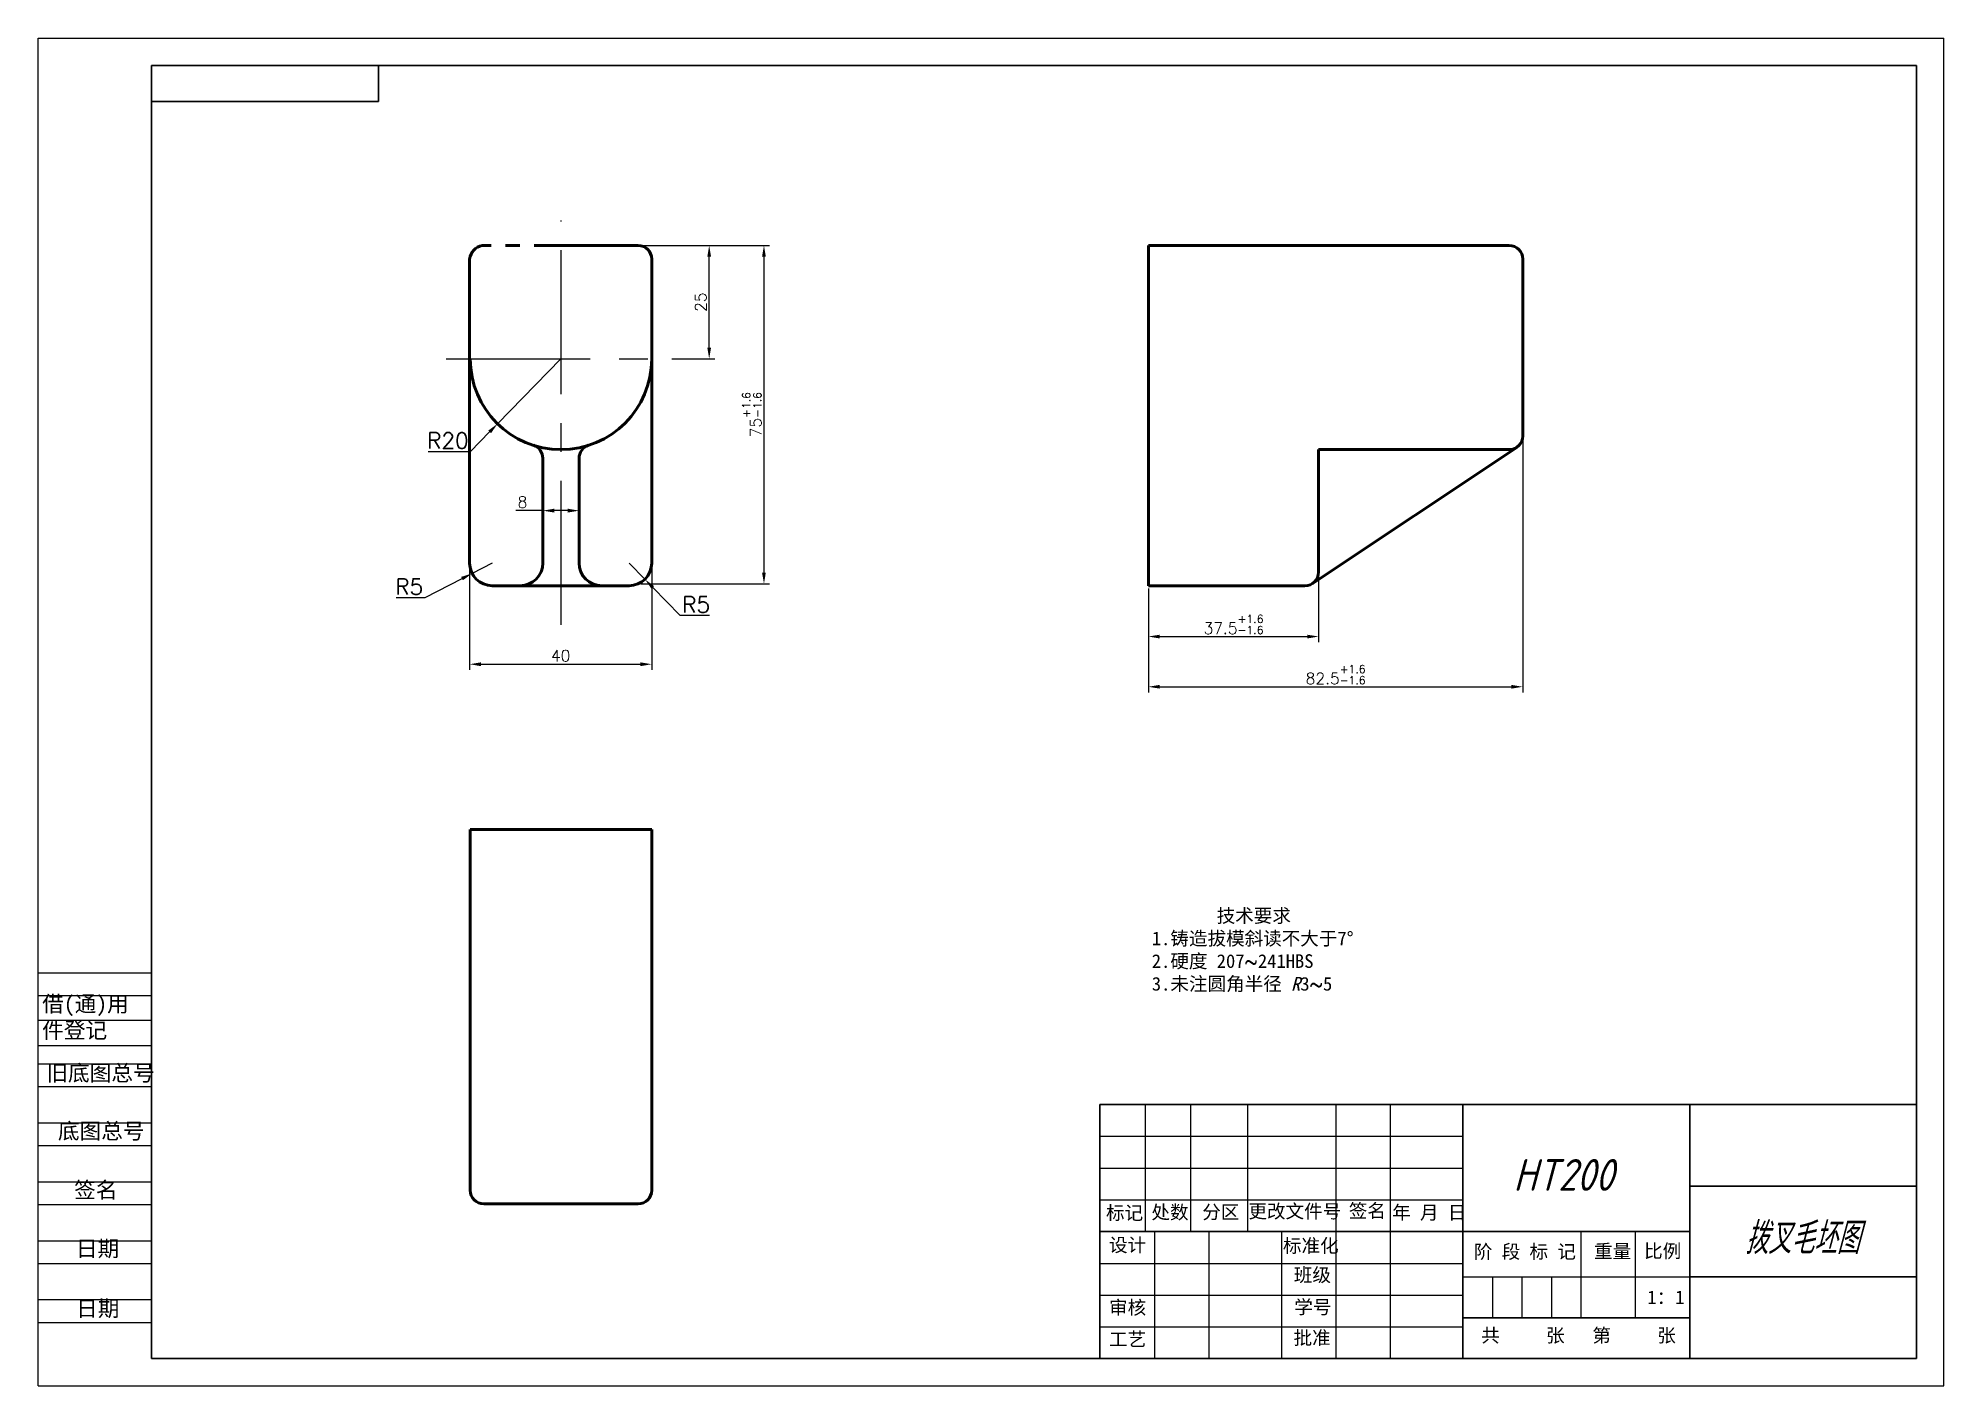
# Model space of a CAD drawing. Header units: millimetres. Extents: x 582 to 1002, y 92 to 389.
import ezdxf
from ezdxf.enums import TextEntityAlignment as Align

# ---------------------------------------------------------------- set-up
doc = ezdxf.new("R2010")
doc.units = ezdxf.units.MM
doc.linetypes.add('CENTER', pattern=[50.8, 31.75, -6.35, 6.35, -6.35])
doc.linetypes.add('PHANTOM2', pattern=[31.75, 15.875, -3.175, 3.175, -3.175, 3.175, -3.175])
doc.layers.add('中心线层', color=6, linetype='CENTER')
doc.layers.add('图层', color=3, linetype='Continuous')
for name, color, linetype, lineweight in [('标注线层', 7, 'Continuous', 15), ('粗实线', 7, 'Continuous', 30), ('粗实线层', 7, 'Continuous', 53), ('细实线层', 7, 'Continuous', 25)]:
    doc.layers.add(name, color=color, linetype=linetype, lineweight=lineweight)
doc.layers.add('细实线', color=7, linetype='Continuous', plot=False)
doc.styles.get("Standard").update_dxf_attribs({"font": 'txt.shx'})
doc.styles.add('工程字', font='gbeitc.shx', dxfattribs={"bigfont": 'gbcbig.shx'})
doc.dimstyles.new('ISO-25', dxfattribs={"dimtxt": 3.5, "dimasz": 2.5, "dimexe": 1.25, "dimexo": 0.625, "dimtad": 1, "dimtoh": 1, "dimdsep": 46, "dimtxsty": 'Standard', "dimcen": 2.5, "dimadec": 0, "dimazin": 0, "dimtfac": 1, "dimtmove": 0, "dimatfit": 3, "dimfxl": 1.25, "dimarcsym": 0})
doc.dimstyles.new('ISO-25$0', dxfattribs={"dimtxt": 2.5, "dimasz": 2.5, "dimexe": 1.25, "dimexo": 0.625, "dimtad": 1, "dimtoh": 1, "dimdsep": 46, "dimtxsty": 'Standard', "dimcen": 2.5, "dimadec": 0, "dimazin": 0, "dimtfac": 1, "dimtmove": 0, "dimatfit": 3, "dimfxl": 1, "dimarcsym": 0})

# ---------------------------------------------------------------- blocks, each defined once
blk = doc.blocks.new('*D5')
at = {"layer": 'Defpoints', "color": 0, "transparency": 16777216}
for p in [(676.78, 272.83), (716.92, 272.83), (716.92, 250.54)]:
    blk.add_point(p, dxfattribs=at)
at = {"layer": '标注线层', "color": 0, "lineweight": -2, "transparency": 16777216}
for p, q in [((676.78, 272.2), (676.78, 249.29)), ((716.92, 272.2), (716.92, 249.29)), ((679.28, 250.54), (714.42, 250.54))]:
    blk.add_line(p, q, dxfattribs=at)
at = {"layer": '标注线层', "color": 0, "transparency": 16777216}
for points in [[(679.28, 250.96), (679.28, 250.12), (676.78, 250.54)], [(714.42, 250.96), (714.42, 250.12), (716.92, 250.54)]]:
    blk.add_solid(points, dxfattribs=at)
at = {"layer": '标注线层', "color": 0, "transparency": 16777216, "insert": (696.85, 252.41), "char_height": 2.5, "attachment_point": 5}
blk.add_mtext('40', dxfattribs=at)
blk = doc.blocks.new('*D6')
at = {"layer": 'Defpoints', "color": 0, "transparency": 16777216}
for p in [(692.92, 284.39), (692.92, 284.37), (700.92, 284.37)]:
    blk.add_point(p, dxfattribs=at)
at = {"layer": '标注线层', "color": 0, "lineweight": -2, "transparency": 16777216}
for p, q in [((692.92, 285), (692.92, 285.64)), ((700.92, 285), (700.92, 285.64)), ((692.92, 284.39), (686.96, 284.39)), ((698.42, 284.39), (695.42, 284.39))]:
    blk.add_line(p, q, dxfattribs=at)
at = {"layer": '标注线层', "color": 0, "transparency": 16777216}
for points in [[(695.42, 284.81), (695.42, 283.97), (692.92, 284.39)], [(698.42, 284.81), (698.42, 283.97), (700.92, 284.39)]]:
    blk.add_solid(points, dxfattribs=at)
at = {"layer": '标注线层', "color": 0, "transparency": 16777216, "insert": (688.42, 286.26), "char_height": 2.5, "attachment_point": 5}
blk.add_mtext('8', dxfattribs=at)
blk = doc.blocks.new('*D7')
at = {"layer": 'Defpoints', "color": 0, "transparency": 16777216}
for p in [(713.92, 342.83), (713.92, 268.25), (741.65, 268.25)]:
    blk.add_point(p, dxfattribs=at)
at = {"layer": '标注线层', "color": 0, "lineweight": -2, "transparency": 16777216}
for p, q in [((714.54, 342.83), (742.9, 342.83)), ((741.65, 340.33), (741.65, 270.75)), ((714.54, 268.25), (742.9, 268.25))]:
    blk.add_line(p, q, dxfattribs=at)
at = {"layer": '标注线层', "color": 0, "transparency": 16777216}
for points in [[(741.23, 340.33), (742.06, 340.33), (741.65, 342.83)], [(741.23, 270.75), (742.06, 270.75), (741.65, 268.25)]]:
    blk.add_solid(points, dxfattribs=at)
at = {"layer": '标注线层', "color": 0, "transparency": 16777216, "insert": (738.98, 305.54), "char_height": 2.5, "attachment_point": 5, "rotation": 90}
blk.add_mtext('75{\\H0.7x;\\S+1.6^ -1.6;}', dxfattribs=at)
blk = doc.blocks.new('*D8')
at = {"layer": 'Defpoints', "color": 0, "transparency": 16777216}
for p in [(908.88, 302.83), (826.38, 267.83), (908.88, 245.57)]:
    blk.add_point(p, dxfattribs=at)
at = {"layer": '标注线层', "color": 0, "lineweight": -2, "transparency": 16777216}
for p, q in [((908.88, 302.2), (908.88, 244.32)), ((826.38, 267.2), (826.38, 244.32)), ((828.88, 245.57), (906.38, 245.57))]:
    blk.add_line(p, q, dxfattribs=at)
at = {"layer": '标注线层', "color": 0, "transparency": 16777216}
for points in [[(828.88, 245.99), (828.88, 245.16), (826.38, 245.57)], [(906.38, 245.99), (906.38, 245.16), (908.88, 245.57)]]:
    blk.add_solid(points, dxfattribs=at)
at = {"layer": '标注线层', "color": 0, "transparency": 16777216, "insert": (867.63, 248.24), "char_height": 2.5, "attachment_point": 5}
blk.add_mtext('82.5{\\H0.7x;\\S+1.6^ -1.6;}', dxfattribs=at)
blk = doc.blocks.new('*D9')
at = {"layer": 'Defpoints', "color": 0, "transparency": 16777216}
for p in [(863.88, 270.83), (826.38, 267.83), (863.88, 256.64)]:
    blk.add_point(p, dxfattribs=at)
at = {"layer": '标注线层', "color": 0, "lineweight": -2, "transparency": 16777216}
for p, q in [((863.88, 270.2), (863.88, 255.39)), ((826.38, 267.2), (826.38, 255.39)), ((828.88, 256.64), (861.38, 256.64))]:
    blk.add_line(p, q, dxfattribs=at)
at = {"layer": '标注线层', "color": 0, "transparency": 16777216}
for points in [[(828.88, 257.05), (828.88, 256.22), (826.38, 256.64)], [(861.38, 257.05), (861.38, 256.22), (863.88, 256.64)]]:
    blk.add_solid(points, dxfattribs=at)
at = {"layer": '标注线层', "color": 0, "transparency": 16777216, "insert": (845.13, 259.3), "char_height": 2.5, "attachment_point": 5}
blk.add_mtext('37.5{\\H0.7x;\\S+1.6^ -1.6;}', dxfattribs=at)
blk = doc.blocks.new('*D10')
at = {"layer": 'Defpoints', "color": 0, "transparency": 16777216}
for p in [(720.74, 342.83), (729.58, 342.83), (720.74, 317.83)]:
    blk.add_point(p, dxfattribs=at)
at = {"layer": '细实线层', "color": 0, "lineweight": -2, "transparency": 16777216}
for p, q in [((721.36, 342.83), (730.83, 342.83)), ((729.58, 320.33), (729.58, 340.33)), ((721.36, 317.83), (730.83, 317.83))]:
    blk.add_line(p, q, dxfattribs=at)
at = {"layer": '细实线层', "color": 0, "transparency": 16777216}
for points in [[(729.17, 340.33), (730, 340.33), (729.58, 342.83)], [(729.17, 320.33), (730, 320.33), (729.58, 317.83)]]:
    blk.add_solid(points, dxfattribs=at)
at = {"layer": '细实线层', "color": 0, "transparency": 16777216, "insert": (727.71, 330.33), "char_height": 2.5, "attachment_point": 5, "rotation": 90}
blk.add_mtext('25', dxfattribs=at)
blk = doc.blocks.new('*D11')
at = {"layer": 'Defpoints', "color": 0, "transparency": 16777216}
for p in [(711.92, 272.83), (715.41, 269.25)]:
    blk.add_point(p, dxfattribs=at)
at = {"layer": '细实线层', "color": 0, "lineweight": -2, "transparency": 16777216}
for p, q in [((711.92, 272.83), (715.41, 269.25)), ((723.16, 261.3), (717.15, 267.46)), ((729.62, 261.3), (723.16, 261.3))]:
    blk.add_line(p, q, dxfattribs=at)
at = {"layer": '细实线层', "color": 0, "transparency": 16777216}
blk.add_solid([(717.45, 267.75), (716.86, 267.17), (715.41, 269.25)], dxfattribs=at)
at = {"layer": '细实线层', "color": 0, "transparency": 16777216, "insert": (726.71, 263.68), "char_height": 3.5, "attachment_point": 5}
blk.add_mtext('R5', dxfattribs=at)
blk = doc.blocks.new('*D12')
at = {"layer": 'Defpoints', "color": 0, "transparency": 16777216}
for p in [(677.33, 270.55), (681.78, 272.83)]:
    blk.add_point(p, dxfattribs=at)
at = {"layer": '细实线层', "color": 0, "lineweight": -2, "transparency": 16777216}
for p, q in [((667.02, 265.26), (675.11, 269.41)), ((681.78, 272.83), (677.33, 270.55)), ((660.56, 265.26), (667.02, 265.26))]:
    blk.add_line(p, q, dxfattribs=at)
at = {"layer": '细实线层', "color": 0, "transparency": 16777216}
blk.add_solid([(674.92, 269.78), (675.3, 269.04), (677.33, 270.55)], dxfattribs=at)
at = {"layer": '细实线层', "color": 0, "transparency": 16777216, "insert": (663.48, 267.63), "char_height": 3.5, "attachment_point": 5}
blk.add_mtext('R5', dxfattribs=at)
blk = doc.blocks.new('*D14')
at = {"layer": 'Defpoints', "color": 0, "transparency": 16777216}
for p in [(696.92, 317.83), (682.94, 303.52)]:
    blk.add_point(p, dxfattribs=at)
at = {"layer": '细实线层', "color": 0, "lineweight": -2, "transparency": 16777216}
for p, q in [((696.92, 317.83), (682.94, 303.52)), ((677, 297.44), (681.19, 301.74)), ((667.62, 297.44), (677, 297.44))]:
    blk.add_line(p, q, dxfattribs=at)
at = {"layer": '细实线层', "color": 0, "transparency": 16777216}
blk.add_solid([(680.89, 302.03), (681.49, 301.44), (682.94, 303.52)], dxfattribs=at)
at = {"layer": '细实线层', "color": 0, "transparency": 16777216, "insert": (672, 299.82), "char_height": 3.5, "attachment_point": 5}
blk.add_mtext('R20', dxfattribs=at)

msp = doc.modelspace()

# ---------------------------------------------------------------- linework, layer by layer
at = {"layer": '中心线层'}
for p, q in [((696.961, 259.22), (696.961, 348.33)), ((671.629, 317.829), (720.735, 317.829)), ((679.915, 131.613), (706.432, 131.613))]:
    msp.add_line(p, q, dxfattribs=at)
at = {"layer": '粗实线', "linetype": 'Continuous'}
for p, q in [((606.686, 382.513), (606.686, 97.513)), ((606.686, 382.513), (995.686, 382.513)), ((656.686, 382.513), (656.686, 374.513)), ((995.686, 382.513), (995.686, 97.513)), ((606.686, 374.513), (656.686, 374.513)), ((815.686, 153.513), (815.686, 97.513)), ((606.686, 97.513), (995.686, 97.513))]:
    msp.add_line(p, q, dxfattribs=at)
at = {"layer": '粗实线', "lineweight": 30}
for p, q in [((815.686, 153.513), (995.686, 153.513)), ((895.686, 153.513), (895.686, 97.513)), ((945.686, 153.513), (945.686, 97.513)), ((945.686, 135.513), (995.686, 135.513)), ((815.686, 125.513), (945.686, 125.513)), ((945.686, 115.513), (995.686, 115.513)), ((895.686, 106.513), (945.686, 106.513))]:
    msp.add_line(p, q, dxfattribs=at)
at = {"layer": '粗实线层', "linetype": 'PHANTOM2'}
msp.add_line((706.915, 342.829), (679.533, 342.829), dxfattribs=at)
at = {"layer": '粗实线层'}
for p, q in [((706.915, 342.829), (713.915, 342.829)), ((826.383, 267.829), (826.383, 342.829)), ((826.383, 342.829), (828.883, 342.829)), ((828.883, 342.829), (905.883, 342.829)), ((676.782, 272.829), (676.782, 339.829)), ((716.915, 272.829), (716.915, 339.829)), ((908.883, 339.829), (908.883, 304.829)), ((908.883, 304.829), (908.883, 300.829)), ((907.547, 298.333), (862.547, 268.333)), ((692.915, 272.829), (692.915, 295.92)), ((700.915, 272.829), (700.915, 295.92)), ((863.883, 297.829), (863.883, 270.829)), ((863.883, 297.829), (905.883, 297.829)), ((681.782, 267.829), (687.915, 267.829)), ((689.915, 267.829), (687.915, 267.829)), ((705.915, 267.829), (689.915, 267.829)), ((705.915, 267.829), (711.915, 267.829)), ((828.883, 267.829), (826.383, 267.829)), ((860.883, 267.829), (828.883, 267.829)), ((676.915, 134.613), (676.915, 214.113)), ((676.915, 214.113), (716.915, 214.113)), ((716.915, 134.613), (716.915, 214.113)), ((713.915, 131.613), (679.915, 131.613))]:
    msp.add_line(p, q, dxfattribs=at)
for centre, radius, start, end in [((680.342, 339.326), 3.595, 103.01074, 171.95583), ((713.915, 339.829), 3, 0, 90), ((905.883, 339.829), 3, 0, 90), ((696.915, 317.829), 20, 180, 0), ((689.915, 295.92), 3, 0, 72.28107), ((703.915, 295.92), 3, 107.71893, 180), ((905.883, 300.829), 3, 270, 0), ((681.782, 272.829), 5, 180, 270), ((687.915, 272.829), 5, 270, 0), ((705.915, 272.829), 5, 180, 270), ((711.915, 272.829), 5, 270, 0), ((860.883, 270.829), 3, 270, 0), ((679.915, 134.613), 3, 180, 270), ((713.915, 134.613), 3, 270, 0)]:
    msp.add_arc(centre, radius, start, end, dxfattribs=at)
at = {"layer": '细实线', "linetype": 'Continuous'}
for p, q in [((581.686, 388.513), (1001.686, 388.513)), ((581.686, 91.513), (581.686, 388.513)), ((1001.686, 91.513), (1001.686, 388.513)), ((815.686, 118.513), (895.686, 118.513)), ((815.686, 104.513), (895.686, 104.513)), ((581.686, 91.513), (1001.686, 91.513))]:
    msp.add_line(p, q, dxfattribs=at)
at = {"layer": '细实线'}
for p, q in [((581.686, 182.513), (606.686, 182.513)), ((581.686, 177.513), (606.686, 177.513)), ((581.686, 172.116), (606.686, 172.116)), ((581.686, 166.501), (606.686, 166.501)), ((581.686, 162.513), (606.686, 162.513)), ((581.686, 157.513), (606.686, 157.513)), ((825.686, 153.513), (825.686, 125.513)), ((835.686, 153.513), (835.686, 125.513)), ((848.221, 153.513), (848.221, 125.513)), ((867.686, 153.513), (867.686, 97.513)), ((879.686, 153.513), (879.686, 97.513)), ((581.686, 149.513), (606.686, 149.513)), ((581.686, 144.513), (606.686, 144.513)), ((815.686, 146.513), (895.686, 146.513)), ((815.686, 139.513), (895.686, 139.513)), ((581.686, 136.513), (606.686, 136.513)), ((581.686, 131.513), (606.686, 131.513)), ((815.686, 132.513), (895.686, 132.513)), ((581.686, 123.513), (606.686, 123.513)), ((827.686, 125.513), (827.686, 97.513)), ((839.686, 125.513), (839.686, 97.513)), ((855.686, 125.513), (855.686, 97.513)), ((921.686, 125.513), (921.686, 106.513)), ((933.686, 125.513), (933.686, 106.513)), ((581.686, 118.513), (606.686, 118.513)), ((895.686, 115.513), (945.686, 115.513)), ((902.186, 115.513), (902.186, 106.513)), ((908.686, 115.513), (908.686, 106.513)), ((915.186, 115.513), (915.186, 106.513)), ((581.686, 110.513), (606.686, 110.513)), ((815.686, 111.513), (895.686, 111.513)), ((581.686, 105.513), (606.686, 105.513))]:
    msp.add_line(p, q, dxfattribs=at)
at = {"layer": '细实线层'}
for p, q in [((696.961, 317.829), (696.961, 317.829)), ((696.915, 297.829), (696.915, 297.829))]:
    msp.add_line(p, q, dxfattribs=at)

# ---------------------------------------------------------------- texts
at = {"insert": (827.127, 196.625), "char_height": 3, "width": 72.66575, "attachment_point": 1}
msp.add_mtext('{\\fSimSun|b0|i0|c134|p2;       技术要求\\P1.铸造拔模斜读不大于7%%D\\P2.硬度 207\\Ftxt,gbcbig|c134;\\H0.9583x;~\\fSimSun|b0|i0|c134|p0;\\H1.044x;241HBS\\P3.未注圆角半径 \\fSimSun|b0|i1|c134|p0;R\\fSimSun|b0|i0|c134|p0;3\\Ftxt,gbcbig|c134;\\H0.9579x;~\\fSimSun|b0|i0|c134|p0;\\H1.044x;5}', dxfattribs=at)
at = {"layer": '图层', "attachment_point": 1}
for s, insert, char_height, width in [('{\\fFangSong_GB2312|b0|i0|c134|p49;借(通)用件登记}', (582.578, 177.45), 3.5, 23.01595), ('{\\fFangSong_GB2312|b0|i0|c134|p49;旧底图总号}', (583.5, 162.224), 3.5, 37.21822), ('{\\fFangSong_GB2312|b0|i0|c134|p49;底图总号}', (586.046, 149.436), 3.5, 37.21822), ('{\\fFangSong_GB2312|b0|i0|c134|p49;签名}', (589.627, 136.456), 3.5, 37.21822), ('{\\fFangSong_GB2312|b0|i0|c134|p49;标记}', (817.038, 131.145), 3, 32.33484), ('{\\fFangSong_GB2312|b0|i0|c134|p49;处数}', (827.038, 131.283), 3, 32.33484), ('{\\fFangSong_GB2312|b0|i0|c134|p49;分区}', (838.24, 131.32), 3, 32.33484), ('{\\fFangSong_GB2312|b0|i0|c134|p49;更改文件号}', (848.416, 131.494), 3, 32.33484), ('{\\fFangSong_GB2312|b0|i0|c134|p49;签名}', (870.538, 131.596), 3, 32.33484), ('{\\fFangSong_GB2312|b0|i0|c134|p49;年 月 日}', (880.1, 131.228), 3, 32.33484), ('{\\fFangSong_GB2312|b0|i0|c134|p49;日期}', (590.012, 123.519), 3.5, 37.21822), ('{\\fFangSong_GB2312|b0|i0|c134|p49;设计}', (817.697, 124.063), 3, 32.33484), ('{\\fFangSong_GB2312|b0|i0|c134|p49;标准化}', (856.022, 123.904), 3, 32.33484), ('{\\fFangSong_GB2312|b0|i0|c134|p49;阶 段 标 记}', (898.103, 122.599), 3, 32.33484), ('{\\fFangSong_GB2312|b0|i0|c134|p49;重量}', (924.578, 122.686), 3, 32.33484), ('{\\fFangSong_GB2312|b0|i0|c134|p49;比例}', (935.619, 122.74), 3, 32.33484), ('{\\fFangSong_GB2312|b0|i0|c134|p49;班级}', (858.416, 117.47), 3, 32.33484), ('{\\fFangSong_GB2312|b0|i0|c134|p49;日期}', (590.049, 110.33), 3.5, 37.21822), ('{\\fFangSong_GB2312|b0|i0|c134|p49;审核}', (817.697, 110.285), 3, 32.33484), ('{\\fFangSong_GB2312|b0|i0|c134|p49;学号}', (858.526, 110.392), 3, 32.33484), ('{\\fFangSong_GB2312|b0|i0|c134|p49;1：1}', (936.334, 112.532), 3, 32.33484), ('{\\fFangSong_GB2312|b0|i0|c134|p49;工艺}', (817.697, 103.285), 3, 32.33484), ('{\\fFangSong_GB2312|b0|i0|c134|p49;批准}', (858.361, 103.607), 3, 32.33484), ('{\\fFangSong_GB2312|b0|i0|c134|p49;共     张   第     张}', (899.714, 104.146), 3, 42.9972)]:
    msp.add_mtext(s, dxfattribs=dict(at, insert=insert, char_height=char_height, width=width))
at = {"layer": '细实线层', "style": '工程字'}
for tag, text, p in [('HT200', 'xxx1', (917.862, 138.017)), ('拨叉毛坯图', 'xxx3', (970.442, 124.412))]:
    msp.add_attdef(tag, text=text, height=7, dxfattribs=at).set_placement(p, align=Align.MIDDLE)

# ---------------------------------------------------------------- dimensions: what is measured, and where the dimension line sits
at = {"layer": '标注线层'}
dim = msp.add_linear_dim(base=(741.645, 268.246), p1=(713.915, 342.829), p2=(713.915, 268.246), angle=90, text='75{\\H0.7x;\\S+1.6^ -1.6;}', dimstyle='ISO-25$0', dxfattribs=at)
dim.commit()
dim.dimension.update_dxf_attribs({"geometry": '*D7', "text_midpoint": (738.979, 305.538)})
for base, p1, p2, text, picture, middle in [((908.883, 245.575), (826.383, 267.829), (908.883, 302.829), '82.5{\\H0.7x;\\S+1.6^ -1.6;}', '*D8', (867.633, 248.242)), ((716.915, 250.539), (676.782, 272.829), (716.915, 272.829), '40', '*D5', (696.849, 252.414)), ((863.883, 256.635), (826.383, 267.829), (863.883, 270.829), '37.5{\\H0.7x;\\S+1.6^ -1.6;}', '*D9', (845.133, 259.302))]:
    dim = msp.add_linear_dim(base=base, p1=p1, p2=p2, text=text, dimstyle='ISO-25$0', dxfattribs=at)
    dim.commit()
    dim.dimension.update_dxf_attribs({"geometry": picture, "text_midpoint": middle})
dim = msp.add_linear_dim(base=(692.915, 284.389), p1=(700.915, 284.374), p2=(692.915, 284.374), dimstyle='ISO-25$0', dxfattribs=at)
dim.commit()
dim.dimension.update_dxf_attribs({"geometry": '*D6', "text_midpoint": (688.42, 284.389), "dimtype": 160})
at = {"layer": '细实线层'}
dim = msp.add_linear_dim(base=(729.583, 342.829), p1=(720.735, 317.829), p2=(720.735, 342.829), angle=90, dimstyle='ISO-25$0', dxfattribs=at)
dim.commit()
dim.dimension.update_dxf_attribs({"geometry": '*D10', "text_midpoint": (727.708, 330.329)})
dim = msp.add_radius_dim(center=(696.915, 317.829), mpoint=(682.938, 303.524), dimstyle='ISO-25', dxfattribs=at)
dim.commit()
dim.dimension.update_dxf_attribs({"geometry": '*D14', "text_midpoint": (671.998, 299.819)})
for center, mpoint, picture, middle in [((681.782, 272.829), (677.333, 270.547), '*D12', (663.481, 265.259)), ((711.915, 272.829), (715.407, 269.251), '*D11', (726.705, 261.303))]:
    dim = msp.add_radius_dim(center=center, mpoint=mpoint, dimstyle='ISO-25', dxfattribs=at)
    dim.commit()
    dim.dimension.update_dxf_attribs({"geometry": picture, "text_midpoint": middle, "dimtype": 164})

doc.saveas('drawing.dxf')
